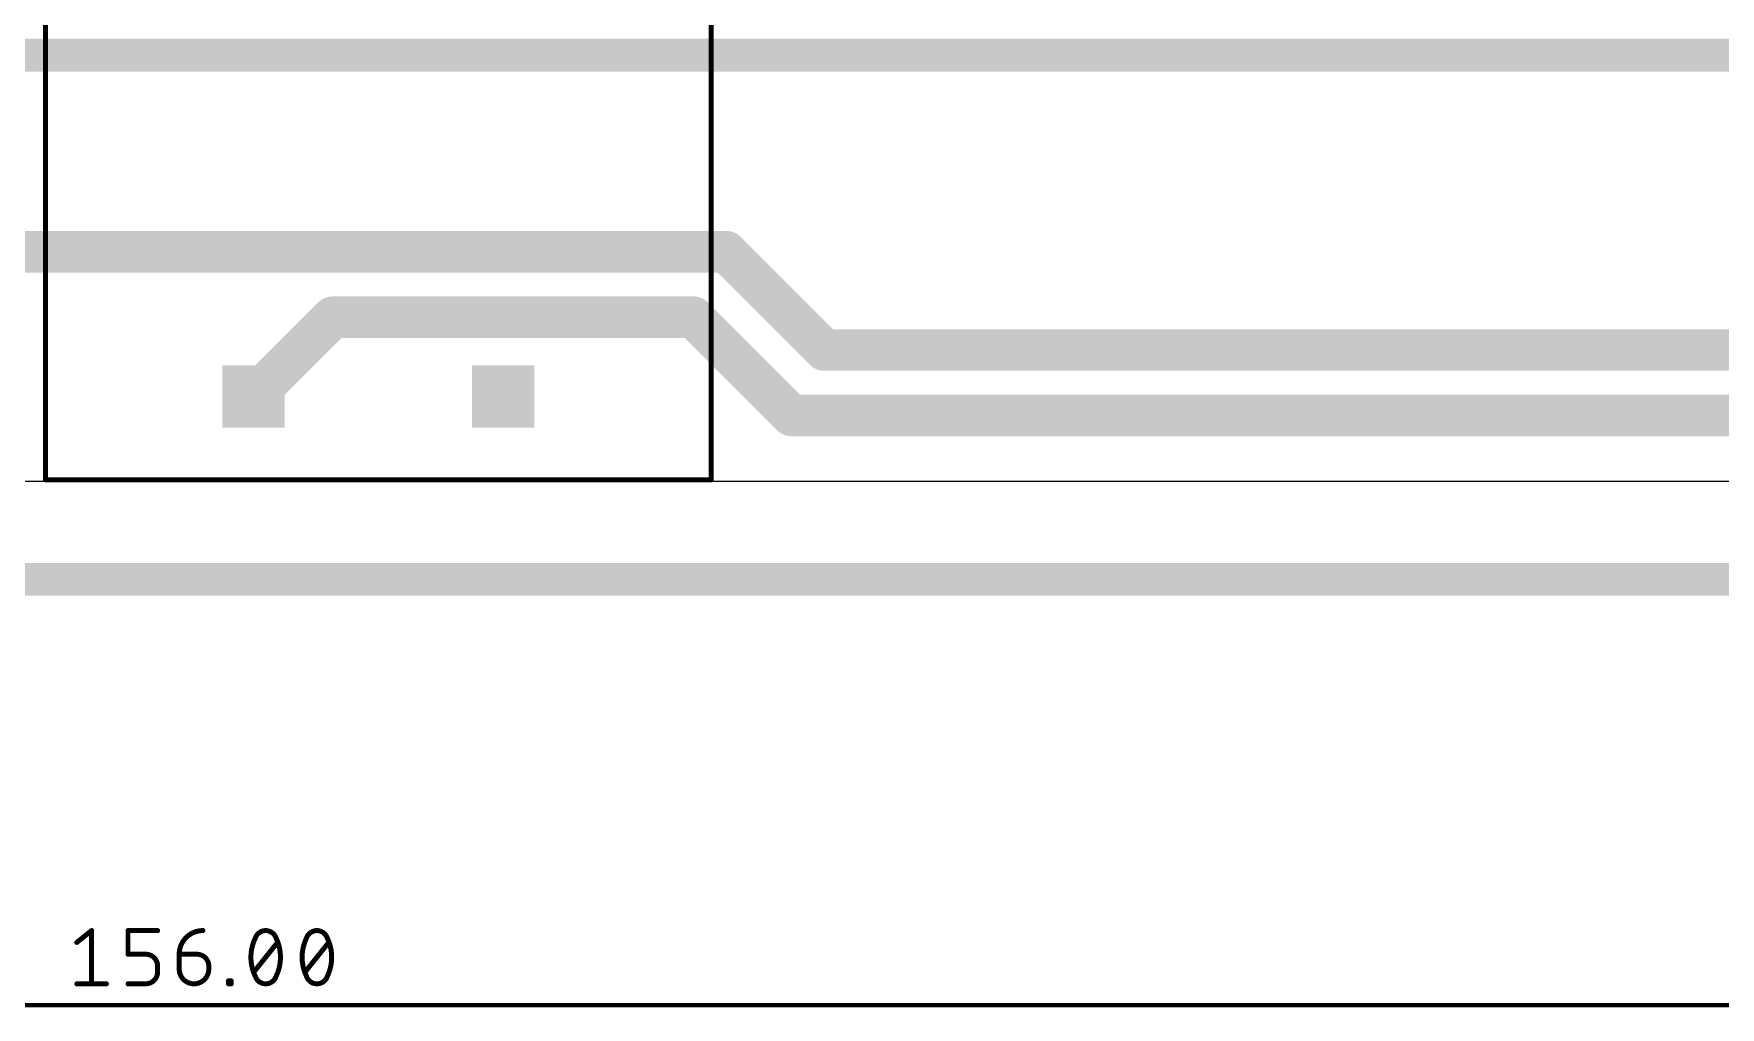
# Model space of a CAD drawing. Extents: x 10 to 200, y -18 to 73.
# Drawn here: x 101.9 to 153.3, y -16.1 to 13.7 of the extents above; entities that cross this region are included whole.
import ezdxf

# ---------------------------------------------------------------- set-up
doc = ezdxf.new("R2010")
doc.units = 0
for name, color, linetype in [('1', 12, 'CONTINUOUS'), ('16', 132, 'CONTINUOUS'), ('17', 110, 'CONTINUOUS'), ('20', 31, 'CONTINUOUS'), ('21', 253, 'CONTINUOUS')]:
    doc.layers.add(name, color=color, linetype=linetype)

# ---------------------------------------------------------------- blocks, each defined once
blk = doc.blocks.new('SQUAREP')
blk.add_solid([(-0.5, -0.5), (0.5, -0.5), (-0.5, 0.5), (0.5, 0.5)])

msp = doc.modelspace()

# ---------------------------------------------------------------- linework, layer by layer
at = {"layer": '1'}
for points, const_width in [([(154, 13), (81, 13)], 1), ([(81, -3), (200, -3)], 1), ([(103.1756, -14.0849), (103.6271, -13.7237)], 0.1524), ([(103.6271, -13.7237), (103.6271, -15.3493)], 0.1524), ([(104.7387, -14.4462), (104.7387, -13.7237)], 0.1524), ([(104.7387, -13.7237), (105.6418, -13.7237)], 0.1524), ([(105.2806, -14.4462), (104.7387, -14.4462)], 0.1524), ([(106.3018, -14.4462), (106.8437, -14.4462)], 0.1524), ([(106.3018, -14.8977), (106.3018, -14.4462)], 0.1524), ([(108.5805, -14.9881), (109.303, -14.0849)], 0.1524), ([(110.1436, -14.9881), (110.8661, -14.0849)], 0.1524), ([(105.6418, -14.9881), (105.6418, -14.8074)], 0.1524), ([(107.2049, -14.8074), (107.2049, -14.8977)], 0.1524), ([(103.1756, -15.3493), (104.0787, -15.3493)], 0.1524), ([(104.7387, -15.3493), (105.2806, -15.3493)], 0.1524), ([(107.8024, -15.3493), (107.8024, -15.259)], 0.1524), ([(107.8024, -15.259), (107.8927, -15.259)], 0.1524), ([(107.8927, -15.3493), (107.8024, -15.3493)], 0.1524), ([(107.8927, -15.259), (107.8927, -15.3493)], 0.1524), ([(29.065, -16), (184.935, -16)], 0.13)]:
    msp.add_lwpolyline(points, dxfattribs=dict(at, const_width=const_width))
for points, const_width in [([(103.6652, -13.7237, 1), (103.589, -13.7237)], 0.0762), ([(103.6509, -13.7535, 1), (103.6033, -13.6939)], 0.0762), ([(104.7768, -13.7237, 1), (104.7006, -13.7237)], 0.0762), ([(104.7387, -13.6856, 1), (104.7387, -13.7618)], 0.0762), ([(105.6418, -13.7618, 1), (105.6418, -13.6856)], 0.0762), ([(107.0243, -13.7237, 0.4142), (106.3018, -14.4462)], 0.1524), ([(107.0243, -13.7618, 1), (107.0243, -13.6856)], 0.0762), ([(108.6257, -13.9495, 0.1139), (108.4902, -14.5365)], 0.1524), ([(108.5896, -13.9371, 1), (108.6617, -13.9618)], 0.0762), ([(108.9418, -13.7237, 0.3205), (108.6257, -13.9495)], 0.1524), ([(108.6599, -13.9662, 1), (108.5914, -13.9328)], 0.0762), ([(109.2578, -13.9495, 0.3205), (108.9418, -13.7237)], 0.1524), ([(108.9418, -13.6856, 1), (108.9418, -13.7618)], 0.0762), ([(108.9418, -13.7618, 1), (108.9418, -13.6856)], 0.0762), ([(109.2921, -13.9328, 1), (109.2236, -13.9662)], 0.0762), ([(109.3933, -14.5365, 0.1139), (109.2579, -13.9495)], 0.1524), ([(109.2218, -13.9618, 1), (109.2939, -13.9371)], 0.0762), ([(110.1888, -13.9495, 0.1139), (110.0533, -14.5365)], 0.1524), ([(110.5049, -13.7237, 0.3205), (110.1888, -13.9495)], 0.1524), ([(110.1528, -13.9371, 1), (110.2248, -13.9618)], 0.0762), ([(110.223, -13.9662, 1), (110.1545, -13.9328)], 0.0762), ([(110.821, -13.9495, 0.3205), (110.5049, -13.7237)], 0.1524), ([(110.5049, -13.6856, 1), (110.5049, -13.7618)], 0.0762), ([(110.5049, -13.7618, 1), (110.5049, -13.6856)], 0.0762), ([(110.8552, -13.9328, 1), (110.7867, -13.9662)], 0.0762), ([(110.9564, -14.5365, 0.1139), (110.821, -13.9495)], 0.1524), ([(110.7849, -13.9618, 1), (110.857, -13.9371)], 0.0762), ([(103.1518, -14.0552, 1), (103.1994, -14.1147)], 0.0762), ([(104.7387, -14.4081, 1), (104.7387, -14.4843)], 0.0762), ([(104.7006, -14.4462, 1), (104.7768, -14.4462)], 0.0762), ([(105.6418, -14.8074, 0.4142), (105.2806, -14.4462)], 0.1524), ([(105.2806, -14.4081, 1), (105.2806, -14.4843)], 0.0762), ([(105.2806, -14.4843, 1), (105.2806, -14.4081)], 0.0762), ([(106.3018, -14.4081, 1), (106.3018, -14.4843)], 0.0762), ([(106.3399, -14.4462, 1), (106.2637, -14.4462)], 0.0762), ([(106.2637, -14.4462, 1), (106.3399, -14.4462)], 0.0762), ([(107.2049, -14.8074, 0.4142), (106.8437, -14.4462)], 0.1524), ([(106.8437, -14.4081, 1), (106.8437, -14.4843)], 0.0762), ([(106.8437, -14.4843, 1), (106.8437, -14.4081)], 0.0762), ([(109.3328, -14.1087, 1), (109.2733, -14.0611)], 0.0762), ([(110.8959, -14.1087, 1), (110.8364, -14.0611)], 0.0762), ([(105.2806, -15.3493, 0.4142), (105.6418, -14.9881)], 0.1524), ([(105.6799, -14.8074, 1), (105.6037, -14.8074)], 0.0762), ([(105.6037, -14.8074, 1), (105.6799, -14.8074)], 0.0762), ([(105.6799, -14.9881, 1), (105.6037, -14.9881)], 0.0762), ([(106.3018, -14.8977, 1), (107.2049, -14.8977)], 0.1524), ([(106.3399, -14.8977, 1), (106.2637, -14.8977)], 0.0762), ([(106.2637, -14.8977, 1), (106.3399, -14.8977)], 0.0762), ([(107.243, -14.8074, 1), (107.1668, -14.8074)], 0.0762), ([(107.1668, -14.8074, 1), (107.243, -14.8074)], 0.0762), ([(107.243, -14.8977, 1), (107.1668, -14.8977)], 0.0762), ([(107.1668, -14.8977, 1), (107.243, -14.8977)], 0.0762), ([(108.4902, -14.5365, 0.1139), (108.6257, -15.1235)], 0.1524), ([(108.5283, -14.5365, 1), (108.4521, -14.5365)], 0.0762), ([(108.4521, -14.5365, 1), (108.5283, -14.5365)], 0.0762), ([(108.5508, -14.9643, 1), (108.6103, -15.0119)], 0.0762), ([(109.2579, -15.1235, 0.1139), (109.3933, -14.5365)], 0.1524), ([(109.4314, -14.5365, 1), (109.3552, -14.5365)], 0.0762), ([(109.3552, -14.5365, 1), (109.4314, -14.5365)], 0.0762), ([(110.0533, -14.5365, 0.1139), (110.1888, -15.1235)], 0.1524), ([(110.0914, -14.5365, 1), (110.0152, -14.5365)], 0.0762), ([(110.0152, -14.5365, 1), (110.0914, -14.5365)], 0.0762), ([(110.1139, -14.9643, 1), (110.1734, -15.0119)], 0.0762), ([(110.821, -15.1235, 0.1139), (110.9564, -14.5365)], 0.1524), ([(110.9945, -14.5365, 1), (110.9183, -14.5365)], 0.0762), ([(110.9183, -14.5365, 1), (110.9945, -14.5365)], 0.0762), ([(103.1756, -15.3112, 1), (103.1756, -15.3874)], 0.0762), ([(103.589, -15.3493, 1), (103.6652, -15.3493)], 0.0762), ([(104.0787, -15.3874, 1), (104.0787, -15.3112)], 0.0762), ([(104.7387, -15.3112, 1), (104.7387, -15.3874)], 0.0762), ([(105.2806, -15.3112, 1), (105.2806, -15.3874)], 0.0762), ([(105.2806, -15.3874, 1), (105.2806, -15.3112)], 0.0762), ([(105.6037, -14.9881, 1), (105.6799, -14.9881)], 0.0762), ([(107.8405, -15.259, 1), (107.7643, -15.259)], 0.0762), ([(107.8024, -15.2209, 1), (107.8024, -15.2971)], 0.0762), ([(107.8024, -15.3112, 1), (107.8024, -15.3874)], 0.0762), ([(107.7643, -15.3493, 1), (107.8405, -15.3493)], 0.0762), ([(107.9308, -15.259, 1), (107.8546, -15.259)], 0.0762), ([(107.8546, -15.3493, 1), (107.9308, -15.3493)], 0.0762), ([(107.8927, -15.2971, 1), (107.8927, -15.2209)], 0.0762), ([(107.8927, -15.3874, 1), (107.8927, -15.3112)], 0.0762), ([(108.6617, -15.1112, 1), (108.5896, -15.1359)], 0.0762), ([(108.6257, -15.1235, 0.3205), (108.9418, -15.3493)], 0.1524), ([(108.5914, -15.1402, 1), (108.6599, -15.1068)], 0.0762), ([(108.9418, -15.3493, 0.3205), (109.2579, -15.1235)], 0.1524), ([(108.9418, -15.3112, 1), (108.9418, -15.3874)], 0.0762), ([(108.9418, -15.3874, 1), (108.9418, -15.3112)], 0.0762), ([(109.2236, -15.1068, 1), (109.2921, -15.1402)], 0.0762), ([(109.2939, -15.1359, 1), (109.2218, -15.1112)], 0.0762), ([(110.1888, -15.1235, 0.3205), (110.5049, -15.3493)], 0.1524), ([(110.2248, -15.1112, 1), (110.1528, -15.1359)], 0.0762), ([(110.1545, -15.1402, 1), (110.223, -15.1068)], 0.0762), ([(110.5049, -15.3493, 0.3205), (110.821, -15.1235)], 0.1524), ([(110.5049, -15.3112, 1), (110.5049, -15.3874)], 0.0762), ([(110.5049, -15.3874, 1), (110.5049, -15.3112)], 0.0762), ([(110.7867, -15.1068, 1), (110.8552, -15.1402)], 0.0762), ([(110.857, -15.1359, 1), (110.7849, -15.1112)], 0.0762)]:
    msp.add_lwpolyline(points, format="xyb", dxfattribs=dict(at, const_width=const_width))
at = {"layer": '16', "const_width": 1.27}
for points in [[(123, 7), (89.99, 7)], [(126, 4), (123, 7)], [(108.57, 2.58), (110.99, 5)], [(110.99, 5), (122, 5)], [(122, 5), (125, 2)], [(159, 4), (126, 4)], [(125, 2), (181, 2)]]:
    msp.add_lwpolyline(points, dxfattribs=at)
at = {"layer": '16', "const_width": 0.635}
for points in [[(123.2245, 7.2245, 1), (122.7755, 6.7755)], [(123, 6.6825, 1), (123, 7.3175)], [(110.99, 5.3175, 1), (110.99, 4.6825)], [(111.2145, 4.7755, 1), (110.7655, 5.2245)], [(122.2245, 5.2245, 1), (121.7755, 4.7755)], [(122, 4.6825, 1), (122, 5.3175)], [(126, 4.3175, 1), (126, 3.6825)], [(125.7755, 3.7755, 1), (126.2245, 4.2245)], [(108.3455, 2.8045, 1), (108.7945, 2.3555)], [(125, 2.3175, 1), (125, 1.6825)], [(124.7755, 1.7755, 1), (125.2245, 2.2245)]]:
    msp.add_lwpolyline(points, format="xyb", dxfattribs=at)
at = {"layer": '20'}
msp.add_line((17, 0), (197, 0), dxfattribs=at)
at = {"layer": '21', "const_width": 0.1524}
for points in [[(102.22, 0.04), (102.22, 63.54)], [(122.54, 61), (122.54, 0.04)], [(122.54, 0.04), (102.22, 0.04)]]:
    msp.add_lwpolyline(points, dxfattribs=at)
at = {"layer": '21', "const_width": 0.0762}
for points in [[(102.22, 0.0781, 1), (102.22, 0.0019)], [(102.1819, 0.04, 1), (102.2581, 0.04)], [(122.5019, 0.04, 1), (122.5781, 0.04)], [(122.54, 0.0019, 1), (122.54, 0.0781)]]:
    msp.add_lwpolyline(points, format="xyb", dxfattribs=at)

# ---------------------------------------------------------------- block references
at = {"layer": '17', "xscale": 1.905, "yscale": 1.905, "rotation": 270}
for p in [(108.57, 2.58), (108.57, 2.58), (116.19, 2.58), (116.19, 2.58)]:
    msp.add_blockref('SQUAREP', p, dxfattribs=at)

doc.saveas('drawing.dxf')
